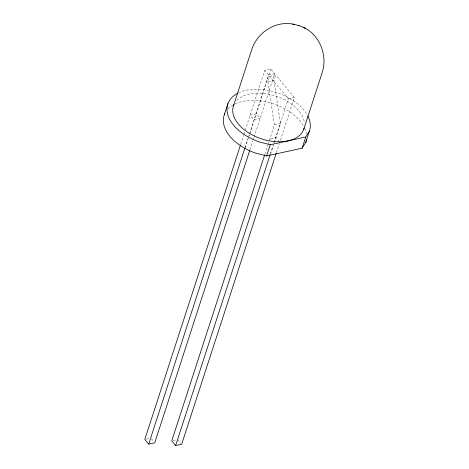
<?xml version="1.0" encoding="UTF-8"?>
<svg xmlns="http://www.w3.org/2000/svg" width="469" height="469" viewBox="0 0 469 469"><rect width="100%" height="100%" fill="white"/><g stroke="black" fill="none" stroke-linecap="round" stroke-linejoin="round"><path stroke-width="0.35" stroke-dasharray="2.35 1.76" d="M240.703 144.311L243.646 135.26M243.868 134.562L245 131.085M245.228 130.388L264.739 70.332L270.795 69.013L274.664 73.697L254.251 136.538M245.029 147.6L247.966 138.548M248.875 135.764L249.326 134.374M249.555 133.677L268.614 75.017L264.739 70.332M245.176 147.864L248.341 138.121M248.564 137.423L270.795 69.013M268.069 144.429L274.418 124.883L267.881 81.917L269.698 76.324L275.749 75.011L294.339 97.488L280.251 140.852M249.954 149.763L252.891 140.712M253.119 140.02L254.022 137.235M270.502 154.248L280.474 123.564L273.931 80.604L275.749 75.011M264.903 154.172L267.84 145.126M270.355 153.984L273.069 145.63M273.972 142.857L288.288 98.801L269.698 76.324M276.411 152.665L279.348 143.62M268.614 75.017L274.664 73.697M267.881 81.917L273.931 80.604M288.288 98.801L294.339 97.488M274.418 124.883L280.474 123.564M146.152 439.16L149.517 438.427M173.096 440.573L176.455 439.846M279.372 141.708L275.93 137.546L269.874 138.865L270.736 139.903M177.804 439.553L180.817 443.193M151.288 438.656L153.873 441.775M227.998 108.949A42.99 26.17 18 0 1 232.923 105.103M235.368 103.837A42.99 26.17 18 0 1 303.824 126.466M304.727 128.301A42.99 26.17 18 0 1 306.503 134.316M238.422 92.926A42.99 26.17 18 0 1 307.113 114.665M236.734 100.483A37.063 22.559 18 0 1 275.836 96.086A37.063 22.559 18 0 1 304.469 122.784M256.256 113.756L250.2 115.075L254.075 119.759L260.131 118.44L256.256 113.756"/><path stroke-width="0.7" d="M224.293 114.846L227.928 103.661M233.544 105.566L252.082 48.518C258.056 31.81 276.604 20.103 294.221 24.417M240.48 145.003L144.804 439.447L148.679 444.131L154.735 442.818L249.725 150.461M148.679 444.131L244.8 148.298M264.674 154.87L171.748 440.866L175.623 445.55L181.673 444.231L276.182 153.363M224.815 113.586A42.99 26.17 18 0 0 256.062 153.257L266.632 155.925L270.267 144.739L305.735 137.018L309.347 131.267A42.99 26.17 18 0 0 307.781 115.896M175.623 445.55L270.132 154.676M303.73 129.368L322.267 72.32C328.241 53.683 318.146 31.276 298.894 25.596M266.632 155.925L302.1 148.204L305.735 137.018M302.1 148.204L305.712 142.453L309.347 131.267M292.439 23.983L299.046 25.648M270.267 144.739L259.697 142.072A42.99 26.17 18 0 1 237.853 93.208M303.302 27.501L305.284 28.333M306.421 139.809A42.99 26.17 18 0 1 305.712 142.453M304.117 128.119A37.063 22.559 18 0 1 260.928 138.677A37.063 22.559 18 0 1 234.049 104.358"/></g></svg>
